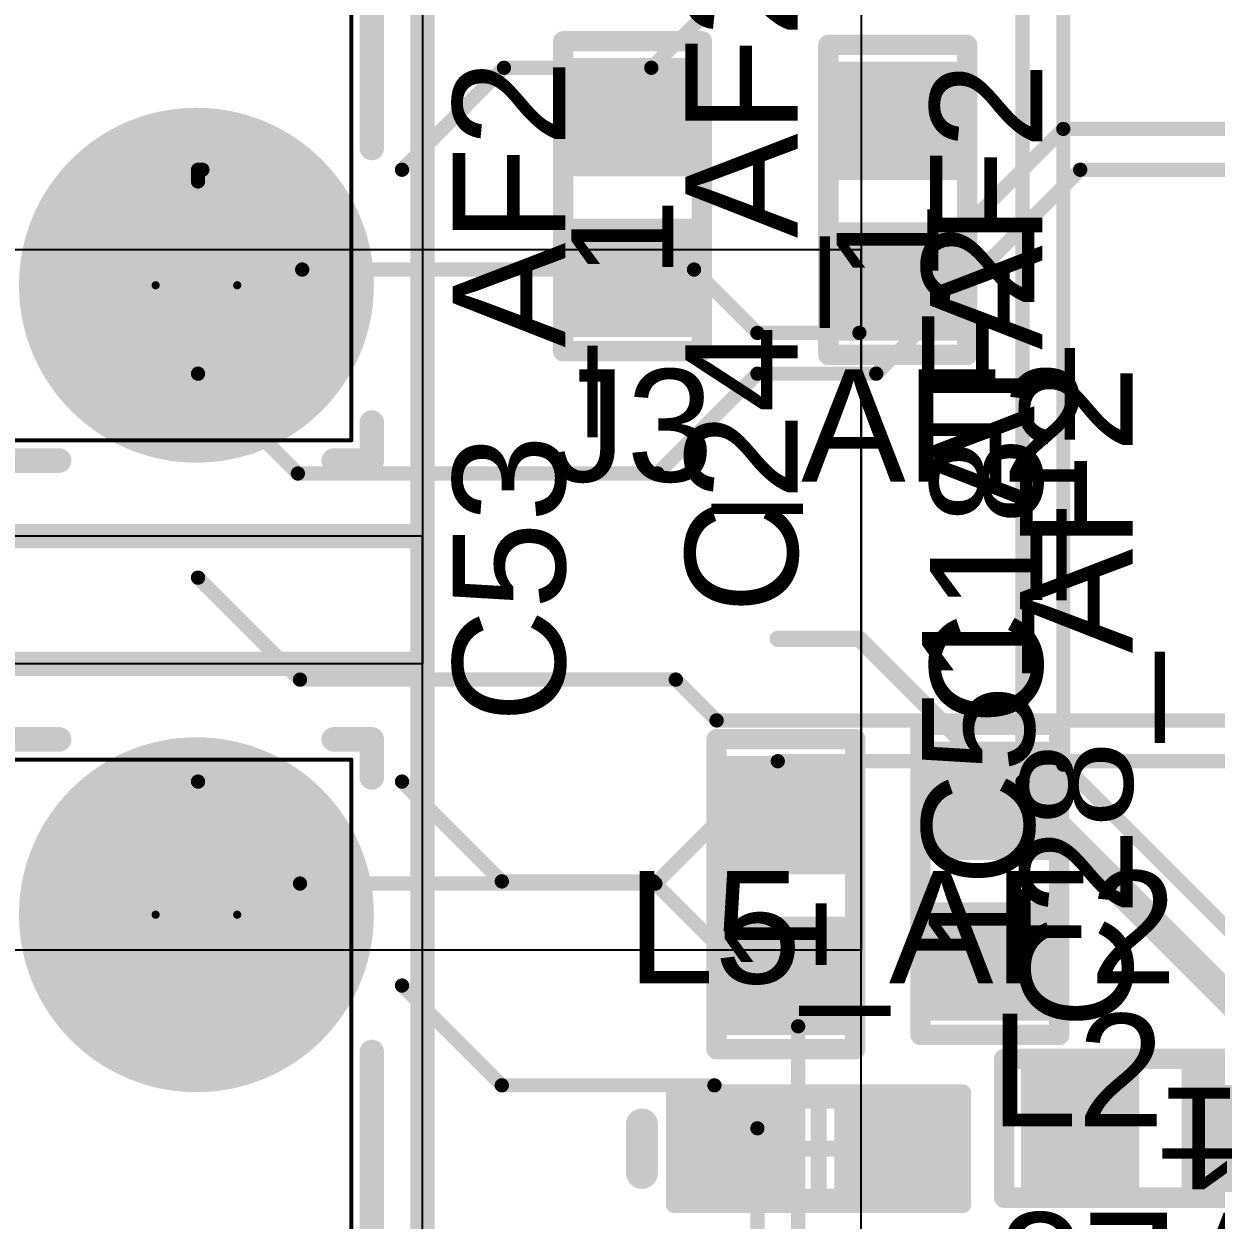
# Model space of a CAD drawing. Header units: inches. Extents: x -1.3 to 11.9, y -6.8 to 4.2.
# Drawn here: x 0.2152 to 0.5075, y 1.1275 to 1.4207 of the extents above; entities that cross this region are included whole.
import ezdxf

# ---------------------------------------------------------------- set-up
doc = ezdxf.new("R2010")
doc.units = ezdxf.units.IN
doc.header["$MEASUREMENT"] = 0
for name, color, linetype in [('02_GND1', 76, 'Continuous'), ('03_SIG1', 76, 'Continuous'), ('04_GND2', 16, 'Continuous'), ('05_SIG2', 156, 'Continuous'), ('06_GND3', 216, 'Continuous'), ('07_SIG3', 216, 'Continuous'), ('08_GND4', 136, 'Continuous'), ('09_PWR1', 136, 'Continuous'), ('10_PWR2', 136, 'Continuous'), ('11_GND5', 136, 'Continuous'), ('12_SIG4', 7, 'Continuous'), ('13_GND6', 136, 'Continuous'), ('14_SIG5', 136, 'Continuous'), ('15_GND7', 136, 'Continuous'), ('AB', 56, 'Continuous'), ('ASSY_DWG_INFO', 56, 'Continuous'), ('BOTTOM', 5, 'Continuous'), ('Bottom Overlay', 54, 'Continuous'), ('Bottom Solder', 6, 'Continuous'), ('FAB', 56, 'Continuous'), ('FAB_DWG_INFO', 1, 'Continuous'), ('Mechanical 13', 56, 'Continuous'), ('Pad Holes', 156, 'Continuous'), ('POT_INFO', 56, 'Continuous'), ('TOP', 1, 'Continuous'), ('Top Overlay', 2, 'Continuous'), ('Top Paste', 8, 'Continuous'), ('Top Solder', 216, 'Continuous')]:
    doc.layers.add(name, color=color, linetype=linetype)
doc.styles.add('Arial', font='', dxfattribs={"height": 0.2})
doc.styles.get('Arial').set_extended_font_data('Arial')

# ---------------------------------------------------------------- blocks, each defined once
blk = doc.blocks.new('C0402_198')
at = {"layer": 'TOP'}
for points in [[(-0.031, -0.0125), (-0.031, 0.0125), (-0.006, 0.0125), (-0.006, -0.0125)], [(0.0084, -0.0125), (0.0084, 0.0125), (0.0334, 0.0125), (0.0334, -0.0125)]]:
    blk.add_hatch(color=1, dxfattribs=at).paths.add_polyline_path(points)
at = {"layer": 'Top Paste'}
for points in [[(-0.031, -0.0125), (-0.031, 0.0125), (-0.006, 0.0125), (-0.006, -0.0125)], [(0.0084, -0.0125), (0.0084, 0.0125), (0.0334, 0.0125), (0.0334, -0.0125)]]:
    blk.add_hatch(color=8, dxfattribs=at).paths.add_polyline_path(points)
at = {"layer": 'Top Solder'}
for points in [[(-0.033, -0.0145), (-0.033, 0.0145), (-0.004, 0.0145), (-0.004, -0.0145)], [(0.0064, -0.0145), (0.0064, 0.0145), (0.0354, 0.0145), (0.0354, -0.0145)]]:
    blk.add_hatch(color=216, dxfattribs=at).paths.add_polyline_path(points)
at = {"layer": 'ASSY_DWG_INFO'}
for points in [[(-0.0365, 0.017, 0.005, 0.005, 0), (-0.0365, -0.017, 0.005, 0.005, 0)], [(-0.0365, 0.017, 0.005, 0.005, 0), (0.0395, 0.017, 0.005, 0.005, 0)], [(0.0395, 0.017, 0.005, 0.005, 0), (0.0395, -0.017, 0.005, 0.005, 0)], [(-0.0365, -0.017, 0.005, 0.005, 0), (0.0395, -0.017, 0.005, 0.005, 0)]]:
    blk.add_lwpolyline(points, format="xyseb", dxfattribs=at)
for points in [[(-0.03775, 0.017, 0.0025, 0.0025, 1), (-0.03525, 0.017, 0.0025, 0.0025, 1)], [(-0.03775, 0.017, 0.0025, 0.0025, 1), (-0.03525, 0.017, 0.0025, 0.0025, 1)], [(0.03825, 0.017, 0.0025, 0.0025, 1), (0.04075, 0.017, 0.0025, 0.0025, 1)], [(0.03825, 0.017, 0.0025, 0.0025, 1), (0.04075, 0.017, 0.0025, 0.0025, 1)], [(-0.03775, -0.017, 0.0025, 0.0025, 1), (-0.03525, -0.017, 0.0025, 0.0025, 1)], [(-0.03775, -0.017, 0.0025, 0.0025, 1), (-0.03525, -0.017, 0.0025, 0.0025, 1)], [(0.03825, -0.017, 0.0025, 0.0025, 1), (0.04075, -0.017, 0.0025, 0.0025, 1)], [(0.03825, -0.017, 0.0025, 0.0025, 1), (0.04075, -0.017, 0.0025, 0.0025, 1)]]:
    blk.add_lwpolyline(points, format="xyseb", close=True, dxfattribs=at)
at = {"layer": 'Top Overlay'}
for points in [[(-0.0365, 0.017, 0.005, 0.005, 0), (0.0365, 0.017, 0.005, 0.005, 0)], [(-0.0365, 0.017, 0.005, 0.005, 0), (-0.0365, -0.017, 0.005, 0.005, 0)], [(0.0365, 0.017, 0.005, 0.005, 0), (0.0395, 0.017, 0.005, 0.005, 0)], [(0.0395, 0.017, 0.005, 0.005, 0), (0.0395, -0.017, 0.005, 0.005, 0)], [(-0.0365, -0.017, 0.005, 0.005, 0), (0.0395, -0.017, 0.005, 0.005, 0)]]:
    blk.add_lwpolyline(points, format="xyseb", dxfattribs=at)
for points in [[(-0.03775, 0.017, 0.0025, 0.0025, 1), (-0.03525, 0.017, 0.0025, 0.0025, 1)], [(-0.03775, 0.017, 0.0025, 0.0025, 1), (-0.03525, 0.017, 0.0025, 0.0025, 1)], [(0.03525, 0.017, 0.0025, 0.0025, 1), (0.03775, 0.017, 0.0025, 0.0025, 1)], [(0.03525, 0.017, 0.0025, 0.0025, 1), (0.03775, 0.017, 0.0025, 0.0025, 1)], [(0.03825, 0.017, 0.0025, 0.0025, 1), (0.04075, 0.017, 0.0025, 0.0025, 1)], [(0.03825, 0.017, 0.0025, 0.0025, 1), (0.04075, 0.017, 0.0025, 0.0025, 1)], [(-0.03775, -0.017, 0.0025, 0.0025, 1), (-0.03525, -0.017, 0.0025, 0.0025, 1)], [(-0.03775, -0.017, 0.0025, 0.0025, 1), (-0.03525, -0.017, 0.0025, 0.0025, 1)], [(0.03825, -0.017, 0.0025, 0.0025, 1), (0.04075, -0.017, 0.0025, 0.0025, 1)], [(0.03825, -0.017, 0.0025, 0.0025, 1), (0.04075, -0.017, 0.0025, 0.0025, 1)]]:
    blk.add_lwpolyline(points, format="xyseb", close=True, dxfattribs=at)
at = {"layer": 'FAB', "style": 'Arial'}
blk.add_text('1', height=0.025, dxfattribs=at).set_placement((-0.0185, -0.01))
blk = doc.blocks.new('C0402_202')
at = {"layer": 'TOP'}
for points in [[(-0.031, -0.0125), (-0.031, 0.0125), (-0.006, 0.0125), (-0.006, -0.0125)], [(0.0084, -0.0125), (0.0084, 0.0125), (0.0334, 0.0125), (0.0334, -0.0125)]]:
    blk.add_hatch(color=1, dxfattribs=at).paths.add_polyline_path(points)
at = {"layer": 'Top Paste'}
for points in [[(-0.031, -0.0125), (-0.031, 0.0125), (-0.006, 0.0125), (-0.006, -0.0125)], [(0.0084, -0.0125), (0.0084, 0.0125), (0.0334, 0.0125), (0.0334, -0.0125)]]:
    blk.add_hatch(color=8, dxfattribs=at).paths.add_polyline_path(points)
at = {"layer": 'Top Solder'}
for points in [[(-0.033, -0.0145), (-0.033, 0.0145), (-0.004, 0.0145), (-0.004, -0.0145)], [(0.0064, -0.0145), (0.0064, 0.0145), (0.0354, 0.0145), (0.0354, -0.0145)]]:
    blk.add_hatch(color=216, dxfattribs=at).paths.add_polyline_path(points)
at = {"layer": 'ASSY_DWG_INFO'}
for points in [[(-0.0365, 0.017, 0.005, 0.005, 0), (-0.0365, -0.017, 0.005, 0.005, 0)], [(-0.0365, 0.017, 0.005, 0.005, 0), (0.0395, 0.017, 0.005, 0.005, 0)], [(0.0395, 0.017, 0.005, 0.005, 0), (0.0395, -0.017, 0.005, 0.005, 0)], [(-0.0365, -0.017, 0.005, 0.005, 0), (0.0395, -0.017, 0.005, 0.005, 0)]]:
    blk.add_lwpolyline(points, format="xyseb", dxfattribs=at)
for points in [[(-0.03775, 0.017, 0.0025, 0.0025, 1), (-0.03525, 0.017, 0.0025, 0.0025, 1)], [(-0.03775, 0.017, 0.0025, 0.0025, 1), (-0.03525, 0.017, 0.0025, 0.0025, 1)], [(0.03825, 0.017, 0.0025, 0.0025, 1), (0.04075, 0.017, 0.0025, 0.0025, 1)], [(0.03825, 0.017, 0.0025, 0.0025, 1), (0.04075, 0.017, 0.0025, 0.0025, 1)], [(-0.03775, -0.017, 0.0025, 0.0025, 1), (-0.03525, -0.017, 0.0025, 0.0025, 1)], [(-0.03775, -0.017, 0.0025, 0.0025, 1), (-0.03525, -0.017, 0.0025, 0.0025, 1)], [(0.03825, -0.017, 0.0025, 0.0025, 1), (0.04075, -0.017, 0.0025, 0.0025, 1)], [(0.03825, -0.017, 0.0025, 0.0025, 1), (0.04075, -0.017, 0.0025, 0.0025, 1)]]:
    blk.add_lwpolyline(points, format="xyseb", close=True, dxfattribs=at)
at = {"layer": 'Top Overlay'}
for points in [[(-0.0365, 0.017, 0.005, 0.005, 0), (0.0365, 0.017, 0.005, 0.005, 0)], [(-0.0365, 0.017, 0.005, 0.005, 0), (-0.0365, -0.017, 0.005, 0.005, 0)], [(0.0365, 0.017, 0.005, 0.005, 0), (0.0395, 0.017, 0.005, 0.005, 0)], [(0.0395, 0.017, 0.005, 0.005, 0), (0.0395, -0.017, 0.005, 0.005, 0)], [(-0.0365, -0.017, 0.005, 0.005, 0), (0.0395, -0.017, 0.005, 0.005, 0)]]:
    blk.add_lwpolyline(points, format="xyseb", dxfattribs=at)
for points in [[(-0.03775, 0.017, 0.0025, 0.0025, 1), (-0.03525, 0.017, 0.0025, 0.0025, 1)], [(-0.03775, 0.017, 0.0025, 0.0025, 1), (-0.03525, 0.017, 0.0025, 0.0025, 1)], [(0.03525, 0.017, 0.0025, 0.0025, 1), (0.03775, 0.017, 0.0025, 0.0025, 1)], [(0.03525, 0.017, 0.0025, 0.0025, 1), (0.03775, 0.017, 0.0025, 0.0025, 1)], [(0.03825, 0.017, 0.0025, 0.0025, 1), (0.04075, 0.017, 0.0025, 0.0025, 1)], [(0.03825, 0.017, 0.0025, 0.0025, 1), (0.04075, 0.017, 0.0025, 0.0025, 1)], [(-0.03775, -0.017, 0.0025, 0.0025, 1), (-0.03525, -0.017, 0.0025, 0.0025, 1)], [(-0.03775, -0.017, 0.0025, 0.0025, 1), (-0.03525, -0.017, 0.0025, 0.0025, 1)], [(0.03825, -0.017, 0.0025, 0.0025, 1), (0.04075, -0.017, 0.0025, 0.0025, 1)], [(0.03825, -0.017, 0.0025, 0.0025, 1), (0.04075, -0.017, 0.0025, 0.0025, 1)]]:
    blk.add_lwpolyline(points, format="xyseb", close=True, dxfattribs=at)
at = {"layer": 'FAB', "style": 'Arial'}
blk.add_text('1', height=0.025, dxfattribs=at).set_placement((-0.0185, -0.01))
blk = doc.blocks.new('C0402_248')
at = {"layer": 'TOP'}
for points in [[(-0.031, -0.0125), (-0.031, 0.0125), (-0.006, 0.0125), (-0.006, -0.0125)], [(0.0084, -0.0125), (0.0084, 0.0125), (0.0334, 0.0125), (0.0334, -0.0125)]]:
    blk.add_hatch(color=1, dxfattribs=at).paths.add_polyline_path(points)
at = {"layer": 'Top Paste'}
for points in [[(-0.031, -0.0125), (-0.031, 0.0125), (-0.006, 0.0125), (-0.006, -0.0125)], [(0.0084, -0.0125), (0.0084, 0.0125), (0.0334, 0.0125), (0.0334, -0.0125)]]:
    blk.add_hatch(color=8, dxfattribs=at).paths.add_polyline_path(points)
at = {"layer": 'Top Solder'}
for points in [[(-0.033, -0.0145), (-0.033, 0.0145), (-0.004, 0.0145), (-0.004, -0.0145)], [(0.0064, -0.0145), (0.0064, 0.0145), (0.0354, 0.0145), (0.0354, -0.0145)]]:
    blk.add_hatch(color=216, dxfattribs=at).paths.add_polyline_path(points)
at = {"layer": 'ASSY_DWG_INFO'}
for points in [[(-0.0365, 0.017, 0.005, 0.005, 0), (-0.0365, -0.017, 0.005, 0.005, 0)], [(0.0395, 0.017, 0.005, 0.005, 0), (-0.0365, 0.017, 0.005, 0.005, 0)], [(0.0395, 0.017, 0.005, 0.005, 0), (0.0395, -0.017, 0.005, 0.005, 0)], [(0.0395, -0.017, 0.005, 0.005, 0), (-0.0365, -0.017, 0.005, 0.005, 0)]]:
    blk.add_lwpolyline(points, format="xyseb", dxfattribs=at)
for points in [[(-0.03775, 0.017, 0.0025, 0.0025, 1), (-0.03525, 0.017, 0.0025, 0.0025, 1)], [(-0.03775, 0.017, 0.0025, 0.0025, 1), (-0.03525, 0.017, 0.0025, 0.0025, 1)], [(0.03825, 0.017, 0.0025, 0.0025, 1), (0.04075, 0.017, 0.0025, 0.0025, 1)], [(0.03825, 0.017, 0.0025, 0.0025, 1), (0.04075, 0.017, 0.0025, 0.0025, 1)], [(-0.03775, -0.017, 0.0025, 0.0025, 1), (-0.03525, -0.017, 0.0025, 0.0025, 1)], [(-0.03775, -0.017, 0.0025, 0.0025, 1), (-0.03525, -0.017, 0.0025, 0.0025, 1)], [(0.03825, -0.017, 0.0025, 0.0025, 1), (0.04075, -0.017, 0.0025, 0.0025, 1)], [(0.03825, -0.017, 0.0025, 0.0025, 1), (0.04075, -0.017, 0.0025, 0.0025, 1)]]:
    blk.add_lwpolyline(points, format="xyseb", close=True, dxfattribs=at)
at = {"layer": 'Top Overlay'}
for points in [[(0.0365, 0.017, 0.005, 0.005, 0), (-0.0365, 0.017, 0.005, 0.005, 0)], [(-0.0365, 0.017, 0.005, 0.005, 0), (-0.0365, -0.017, 0.005, 0.005, 0)], [(0.0395, 0.017, 0.005, 0.005, 0), (0.0365, 0.017, 0.005, 0.005, 0)], [(0.0395, 0.017, 0.005, 0.005, 0), (0.0395, -0.017, 0.005, 0.005, 0)], [(0.0395, -0.017, 0.005, 0.005, 0), (-0.0365, -0.017, 0.005, 0.005, 0)]]:
    blk.add_lwpolyline(points, format="xyseb", dxfattribs=at)
for points in [[(-0.03775, 0.017, 0.0025, 0.0025, 1), (-0.03525, 0.017, 0.0025, 0.0025, 1)], [(-0.03775, 0.017, 0.0025, 0.0025, 1), (-0.03525, 0.017, 0.0025, 0.0025, 1)], [(0.03525, 0.017, 0.0025, 0.0025, 1), (0.03775, 0.017, 0.0025, 0.0025, 1)], [(0.03525, 0.017, 0.0025, 0.0025, 1), (0.03775, 0.017, 0.0025, 0.0025, 1)], [(0.03825, 0.017, 0.0025, 0.0025, 1), (0.04075, 0.017, 0.0025, 0.0025, 1)], [(0.03825, 0.017, 0.0025, 0.0025, 1), (0.04075, 0.017, 0.0025, 0.0025, 1)], [(-0.03775, -0.017, 0.0025, 0.0025, 1), (-0.03525, -0.017, 0.0025, 0.0025, 1)], [(-0.03775, -0.017, 0.0025, 0.0025, 1), (-0.03525, -0.017, 0.0025, 0.0025, 1)], [(0.03825, -0.017, 0.0025, 0.0025, 1), (0.04075, -0.017, 0.0025, 0.0025, 1)], [(0.03825, -0.017, 0.0025, 0.0025, 1), (0.04075, -0.017, 0.0025, 0.0025, 1)]]:
    blk.add_lwpolyline(points, format="xyseb", close=True, dxfattribs=at)
at = {"layer": 'FAB', "style": 'Arial'}
blk.add_text('1', height=0.025, dxfattribs=at).set_placement((-0.0185, -0.01))
blk = doc.blocks.new('C0402_256')
at = {"layer": 'TOP'}
for points in [[(-0.031, -0.0125), (-0.031, 0.0125), (-0.006, 0.0125), (-0.006, -0.0125)], [(0.0084, -0.0125), (0.0084, 0.0125), (0.0334, 0.0125), (0.0334, -0.0125)]]:
    blk.add_hatch(color=1, dxfattribs=at).paths.add_polyline_path(points)
at = {"layer": 'Top Paste'}
for points in [[(-0.031, -0.0125), (-0.031, 0.0125), (-0.006, 0.0125), (-0.006, -0.0125)], [(0.0084, -0.0125), (0.0084, 0.0125), (0.0334, 0.0125), (0.0334, -0.0125)]]:
    blk.add_hatch(color=8, dxfattribs=at).paths.add_polyline_path(points)
at = {"layer": 'Top Solder'}
for points in [[(-0.033, -0.0145), (-0.033, 0.0145), (-0.004, 0.0145), (-0.004, -0.0145)], [(0.0064, -0.0145), (0.0064, 0.0145), (0.0354, 0.0145), (0.0354, -0.0145)]]:
    blk.add_hatch(color=216, dxfattribs=at).paths.add_polyline_path(points)
at = {"layer": 'ASSY_DWG_INFO'}
for points in [[(-0.0365, 0.017, 0.005, 0.005, 0), (-0.0365, -0.017, 0.005, 0.005, 0)], [(-0.0365, 0.017, 0.005, 0.005, 0), (0.0395, 0.017, 0.005, 0.005, 0)], [(0.0395, 0.017, 0.005, 0.005, 0), (0.0395, -0.017, 0.005, 0.005, 0)], [(-0.0365, -0.017, 0.005, 0.005, 0), (0.0395, -0.017, 0.005, 0.005, 0)]]:
    blk.add_lwpolyline(points, format="xyseb", dxfattribs=at)
for points in [[(-0.03775, 0.017, 0.0025, 0.0025, 1), (-0.03525, 0.017, 0.0025, 0.0025, 1)], [(-0.03775, 0.017, 0.0025, 0.0025, 1), (-0.03525, 0.017, 0.0025, 0.0025, 1)], [(0.03825, 0.017, 0.0025, 0.0025, 1), (0.04075, 0.017, 0.0025, 0.0025, 1)], [(0.03825, 0.017, 0.0025, 0.0025, 1), (0.04075, 0.017, 0.0025, 0.0025, 1)], [(-0.03775, -0.017, 0.0025, 0.0025, 1), (-0.03525, -0.017, 0.0025, 0.0025, 1)], [(-0.03775, -0.017, 0.0025, 0.0025, 1), (-0.03525, -0.017, 0.0025, 0.0025, 1)], [(0.03825, -0.017, 0.0025, 0.0025, 1), (0.04075, -0.017, 0.0025, 0.0025, 1)], [(0.03825, -0.017, 0.0025, 0.0025, 1), (0.04075, -0.017, 0.0025, 0.0025, 1)]]:
    blk.add_lwpolyline(points, format="xyseb", close=True, dxfattribs=at)
at = {"layer": 'Top Overlay'}
for points in [[(-0.0365, 0.017, 0.005, 0.005, 0), (0.0365, 0.017, 0.005, 0.005, 0)], [(-0.0365, 0.017, 0.005, 0.005, 0), (-0.0365, -0.017, 0.005, 0.005, 0)], [(0.0365, 0.017, 0.005, 0.005, 0), (0.0395, 0.017, 0.005, 0.005, 0)], [(0.0395, 0.017, 0.005, 0.005, 0), (0.0395, -0.017, 0.005, 0.005, 0)], [(-0.0365, -0.017, 0.005, 0.005, 0), (0.0395, -0.017, 0.005, 0.005, 0)]]:
    blk.add_lwpolyline(points, format="xyseb", dxfattribs=at)
for points in [[(-0.03775, 0.017, 0.0025, 0.0025, 1), (-0.03525, 0.017, 0.0025, 0.0025, 1)], [(-0.03775, 0.017, 0.0025, 0.0025, 1), (-0.03525, 0.017, 0.0025, 0.0025, 1)], [(0.03525, 0.017, 0.0025, 0.0025, 1), (0.03775, 0.017, 0.0025, 0.0025, 1)], [(0.03525, 0.017, 0.0025, 0.0025, 1), (0.03775, 0.017, 0.0025, 0.0025, 1)], [(0.03825, 0.017, 0.0025, 0.0025, 1), (0.04075, 0.017, 0.0025, 0.0025, 1)], [(0.03825, 0.017, 0.0025, 0.0025, 1), (0.04075, 0.017, 0.0025, 0.0025, 1)], [(-0.03775, -0.017, 0.0025, 0.0025, 1), (-0.03525, -0.017, 0.0025, 0.0025, 1)], [(-0.03775, -0.017, 0.0025, 0.0025, 1), (-0.03525, -0.017, 0.0025, 0.0025, 1)], [(0.03825, -0.017, 0.0025, 0.0025, 1), (0.04075, -0.017, 0.0025, 0.0025, 1)], [(0.03825, -0.017, 0.0025, 0.0025, 1), (0.04075, -0.017, 0.0025, 0.0025, 1)]]:
    blk.add_lwpolyline(points, format="xyseb", close=True, dxfattribs=at)
at = {"layer": 'FAB', "style": 'Arial'}
blk.add_text('1', height=0.025, dxfattribs=at).set_placement((-0.0185, -0.01))
blk = doc.blocks.new('C0402_268')
at = {"layer": 'TOP'}
for points in [[(-0.031, -0.0125), (-0.031, 0.0125), (-0.006, 0.0125), (-0.006, -0.0125)], [(0.0084, -0.0125), (0.0084, 0.0125), (0.0334, 0.0125), (0.0334, -0.0125)]]:
    blk.add_hatch(color=1, dxfattribs=at).paths.add_polyline_path(points)
at = {"layer": 'Top Paste'}
for points in [[(-0.031, -0.0125), (-0.031, 0.0125), (-0.006, 0.0125), (-0.006, -0.0125)], [(0.0084, -0.0125), (0.0084, 0.0125), (0.0334, 0.0125), (0.0334, -0.0125)]]:
    blk.add_hatch(color=8, dxfattribs=at).paths.add_polyline_path(points)
at = {"layer": 'Top Solder'}
for points in [[(-0.033, -0.0145), (-0.033, 0.0145), (-0.004, 0.0145), (-0.004, -0.0145)], [(0.0064, -0.0145), (0.0064, 0.0145), (0.0354, 0.0145), (0.0354, -0.0145)]]:
    blk.add_hatch(color=216, dxfattribs=at).paths.add_polyline_path(points)
at = {"layer": 'ASSY_DWG_INFO'}
for points in [[(-0.0365, 0.017, 0.005, 0.005, 0), (-0.0365, -0.017, 0.005, 0.005, 0)], [(-0.0365, 0.017, 0.005, 0.005, 0), (0.0395, 0.017, 0.005, 0.005, 0)], [(0.0395, 0.017, 0.005, 0.005, 0), (0.0395, -0.017, 0.005, 0.005, 0)], [(-0.0365, -0.017, 0.005, 0.005, 0), (0.0395, -0.017, 0.005, 0.005, 0)]]:
    blk.add_lwpolyline(points, format="xyseb", dxfattribs=at)
for points in [[(-0.03775, 0.017, 0.0025, 0.0025, 1), (-0.03525, 0.017, 0.0025, 0.0025, 1)], [(-0.03775, 0.017, 0.0025, 0.0025, 1), (-0.03525, 0.017, 0.0025, 0.0025, 1)], [(0.03825, 0.017, 0.0025, 0.0025, 1), (0.04075, 0.017, 0.0025, 0.0025, 1)], [(0.03825, 0.017, 0.0025, 0.0025, 1), (0.04075, 0.017, 0.0025, 0.0025, 1)], [(-0.03775, -0.017, 0.0025, 0.0025, 1), (-0.03525, -0.017, 0.0025, 0.0025, 1)], [(-0.03775, -0.017, 0.0025, 0.0025, 1), (-0.03525, -0.017, 0.0025, 0.0025, 1)], [(0.03825, -0.017, 0.0025, 0.0025, 1), (0.04075, -0.017, 0.0025, 0.0025, 1)], [(0.03825, -0.017, 0.0025, 0.0025, 1), (0.04075, -0.017, 0.0025, 0.0025, 1)]]:
    blk.add_lwpolyline(points, format="xyseb", close=True, dxfattribs=at)
at = {"layer": 'Top Overlay'}
for points in [[(-0.0365, 0.017, 0.005, 0.005, 0), (0.0365, 0.017, 0.005, 0.005, 0)], [(-0.0365, 0.017, 0.005, 0.005, 0), (-0.0365, -0.017, 0.005, 0.005, 0)], [(0.0365, 0.017, 0.005, 0.005, 0), (0.0395, 0.017, 0.005, 0.005, 0)], [(0.0395, 0.017, 0.005, 0.005, 0), (0.0395, -0.017, 0.005, 0.005, 0)], [(-0.0365, -0.017, 0.005, 0.005, 0), (0.0395, -0.017, 0.005, 0.005, 0)]]:
    blk.add_lwpolyline(points, format="xyseb", dxfattribs=at)
for points in [[(-0.03775, 0.017, 0.0025, 0.0025, 1), (-0.03525, 0.017, 0.0025, 0.0025, 1)], [(-0.03775, 0.017, 0.0025, 0.0025, 1), (-0.03525, 0.017, 0.0025, 0.0025, 1)], [(0.03525, 0.017, 0.0025, 0.0025, 1), (0.03775, 0.017, 0.0025, 0.0025, 1)], [(0.03525, 0.017, 0.0025, 0.0025, 1), (0.03775, 0.017, 0.0025, 0.0025, 1)], [(0.03825, 0.017, 0.0025, 0.0025, 1), (0.04075, 0.017, 0.0025, 0.0025, 1)], [(0.03825, 0.017, 0.0025, 0.0025, 1), (0.04075, 0.017, 0.0025, 0.0025, 1)], [(-0.03775, -0.017, 0.0025, 0.0025, 1), (-0.03525, -0.017, 0.0025, 0.0025, 1)], [(-0.03775, -0.017, 0.0025, 0.0025, 1), (-0.03525, -0.017, 0.0025, 0.0025, 1)], [(0.03825, -0.017, 0.0025, 0.0025, 1), (0.04075, -0.017, 0.0025, 0.0025, 1)], [(0.03825, -0.017, 0.0025, 0.0025, 1), (0.04075, -0.017, 0.0025, 0.0025, 1)]]:
    blk.add_lwpolyline(points, format="xyseb", close=True, dxfattribs=at)
at = {"layer": 'FAB', "style": 'Arial'}
blk.add_text('1', height=0.025, dxfattribs=at).set_placement((-0.0185, -0.01))
blk = doc.blocks.new('CONN_SMA_J_P_H_RA_TH1_SAI_329')
at = {"layer": '02_GND1'}
h = blk.add_hatch(color=76, dxfattribs=at)
edge = h.paths.add_edge_path()
edge.add_arc((-0.1, -0.1), 0.0435, 0, 360)
at = {"layer": '03_SIG1'}
h = blk.add_hatch(color=76, dxfattribs=at)
edge = h.paths.add_edge_path()
edge.add_arc((-0.1, -0.1), 0.0415, 0, 360)
at = {"layer": '04_GND2'}
h = blk.add_hatch(color=16, dxfattribs=at)
edge = h.paths.add_edge_path()
edge.add_arc((-0.1, -0.1), 0.0435, 0, 360)
at = {"layer": '05_SIG2'}
h = blk.add_hatch(color=156, dxfattribs=at)
edge = h.paths.add_edge_path()
edge.add_arc((-0.1, -0.1), 0.0415, 0, 360)
at = {"layer": '06_GND3'}
h = blk.add_hatch(color=216, dxfattribs=at)
edge = h.paths.add_edge_path()
edge.add_arc((-0.1, -0.1), 0.0435, 0, 360)
at = {"layer": '07_SIG3'}
h = blk.add_hatch(color=216, dxfattribs=at)
edge = h.paths.add_edge_path()
edge.add_arc((-0.1, -0.1), 0.0415, 0, 360)
at = {"layer": '08_GND4'}
h = blk.add_hatch(color=136, dxfattribs=at)
edge = h.paths.add_edge_path()
edge.add_arc((-0.1, -0.1), 0.0435, 0, 360)
at = {"layer": '09_PWR1'}
h = blk.add_hatch(color=136, dxfattribs=at)
edge = h.paths.add_edge_path()
edge.add_arc((-0.1, -0.1), 0.0435, 0, 360)
at = {"layer": '10_PWR2'}
h = blk.add_hatch(color=136, dxfattribs=at)
edge = h.paths.add_edge_path()
edge.add_arc((-0.1, -0.1), 0.0435, 0, 360)
at = {"layer": '11_GND5'}
h = blk.add_hatch(color=136, dxfattribs=at)
edge = h.paths.add_edge_path()
edge.add_arc((-0.1, -0.1), 0.0435, 0, 360)
at = {"layer": '12_SIG4'}
h = blk.add_hatch(color=7, dxfattribs=at)
edge = h.paths.add_edge_path()
edge.add_arc((-0.1, -0.1), 0.0415, 0, 360)
at = {"layer": '13_GND6'}
h = blk.add_hatch(color=136, dxfattribs=at)
edge = h.paths.add_edge_path()
edge.add_arc((-0.1, -0.1), 0.0435, 0, 360)
at = {"layer": '14_SIG5'}
h = blk.add_hatch(color=136, dxfattribs=at)
edge = h.paths.add_edge_path()
edge.add_arc((-0.1, -0.1), 0.0415, 0, 360)
at = {"layer": '15_GND7'}
h = blk.add_hatch(color=136, dxfattribs=at)
edge = h.paths.add_edge_path()
edge.add_arc((-0.1, -0.1), 0.0435, 0, 360)
at = {"layer": 'BOTTOM'}
h = blk.add_hatch(color=5, dxfattribs=at)
edge = h.paths.add_edge_path()
edge.add_arc((-0.1, -0.1), 0.0415, 0, 360)
at = {"layer": 'Bottom Solder'}
h = blk.add_hatch(color=6, dxfattribs=at)
edge = h.paths.add_edge_path()
edge.add_arc((-0.1, -0.1), 0.0415, 0, 360)
at = {"layer": 'Pad Holes'}
h = blk.add_hatch(color=7, dxfattribs=at)
edge = h.paths.add_edge_path()
edge.add_arc((-0.1, -0.1), 0.0315, 0, 360)
at = {"layer": 'TOP'}
h = blk.add_hatch(color=1, dxfattribs=at)
edge = h.paths.add_edge_path()
edge.add_arc((-0.1, -0.1), 0.0415, 0, 360)
at = {"layer": 'Top Solder'}
h = blk.add_hatch(color=216, dxfattribs=at)
edge = h.paths.add_edge_path()
edge.add_arc((-0.1, -0.1), 0.0415, 0, 360)
at = {"layer": 'AB'}
for p, q in [((-0.263, -0.263), (-0.263, 0.586)), ((0.263, -0.263), (-0.263, -0.263))]:
    blk.add_line(p, q, dxfattribs=at)
at = {"layer": 'Mechanical 13'}
for points in [[(-0.138, 0.138, 0.001, 0.001, 0), (-0.138, -0.138, 0.001, 0.001, 0)], [(-0.138, -0.138, 0.001, 0.001, 0), (0.138, -0.138, 0.001, 0.001, 0)]]:
    blk.add_lwpolyline(points, format="xyseb", dxfattribs=at)
blk.add_lwpolyline([(-0.13825, -0.138, 0.0005, 0.0005, 1), (-0.13775, -0.138, 0.0005, 0.0005, 1)], format="xyseb", close=True, dxfattribs=at)
blk.add_lwpolyline([(-0.13825, -0.138, 0.0005, 0.0005, 1), (-0.13775, -0.138, 0.0005, 0.0005, 1)], format="xyseb", close=True, dxfattribs=at)
at = {"layer": 'POT_INFO'}
for p, q in [((-0.1928, -0.15542), (-0.1928, 0.47842)), ((0.1928, -0.15542), (-0.1928, -0.15542))]:
    blk.add_line(p, q, dxfattribs=at)
for points in [[(-0.1928, 0.47842, 0.006, 0.006, 0), (-0.1928, -0.15542, 0.006, 0.006, 0)], [(-0.1928, -0.15542, 0.006, 0.006, 0), (0.1928, -0.15542, 0.006, 0.006, 0)]]:
    blk.add_lwpolyline(points, format="xyseb", dxfattribs=at)
blk.add_lwpolyline([(-0.1943, -0.15542, 0.003, 0.003, 1), (-0.1913, -0.15542, 0.003, 0.003, 1)], format="xyseb", close=True, dxfattribs=at)
blk.add_lwpolyline([(-0.1943, -0.15542, 0.003, 0.003, 1), (-0.1913, -0.15542, 0.003, 0.003, 1)], format="xyseb", close=True, dxfattribs=at)
at = {"layer": 'Top Overlay'}
for points in [[(-0.143, 0.06635, 0.006, 0.006, 0), (-0.143, -0.06635, 0.006, 0.006, 0)], [(-0.143, -0.13365, 0.006, 0.006, 0), (-0.143, -0.143, 0.006, 0.006, 0)], [(-0.143, -0.143, 0.006, 0.006, 0), (-0.13365, -0.143, 0.006, 0.006, 0)], [(-0.06635, -0.143, 0.006, 0.006, 0), (0.06635, -0.143, 0.006, 0.006, 0)]]:
    blk.add_lwpolyline(points, format="xyseb", dxfattribs=at)
for points in [[(-0.1445, -0.06635, 0.003, 0.003, 1), (-0.1415, -0.06635, 0.003, 0.003, 1)], [(-0.1445, -0.13365, 0.003, 0.003, 1), (-0.1415, -0.13365, 0.003, 0.003, 1)], [(-0.1445, -0.143, 0.003, 0.003, 1), (-0.1415, -0.143, 0.003, 0.003, 1)], [(-0.1445, -0.143, 0.003, 0.003, 1), (-0.1415, -0.143, 0.003, 0.003, 1)], [(-0.13515, -0.143, 0.003, 0.003, 1), (-0.13215, -0.143, 0.003, 0.003, 1)], [(-0.06785, -0.143, 0.003, 0.003, 1), (-0.06485, -0.143, 0.003, 0.003, 1)]]:
    blk.add_lwpolyline(points, format="xyseb", close=True, dxfattribs=at)
blk = doc.blocks.new('CONN_SMA_J_P_H_RA_TH1_SAI_B_331')
at = {"layer": '02_GND1'}
h = blk.add_hatch(color=76, dxfattribs=at)
edge = h.paths.add_edge_path()
edge.add_arc((-0.1, 0.1), 0.0435, 0, 360)
at = {"layer": '03_SIG1'}
h = blk.add_hatch(color=76, dxfattribs=at)
edge = h.paths.add_edge_path()
edge.add_arc((-0.1, 0.1), 0.0415, 0, 360)
at = {"layer": '04_GND2'}
h = blk.add_hatch(color=16, dxfattribs=at)
edge = h.paths.add_edge_path()
edge.add_arc((-0.1, 0.1), 0.0435, 0, 360)
at = {"layer": '05_SIG2'}
h = blk.add_hatch(color=156, dxfattribs=at)
edge = h.paths.add_edge_path()
edge.add_arc((-0.1, 0.1), 0.0415, 0, 360)
at = {"layer": '06_GND3'}
h = blk.add_hatch(color=216, dxfattribs=at)
edge = h.paths.add_edge_path()
edge.add_arc((-0.1, 0.1), 0.0435, 0, 360)
at = {"layer": '07_SIG3'}
h = blk.add_hatch(color=216, dxfattribs=at)
edge = h.paths.add_edge_path()
edge.add_arc((-0.1, 0.1), 0.0415, 0, 360)
at = {"layer": '08_GND4'}
h = blk.add_hatch(color=136, dxfattribs=at)
edge = h.paths.add_edge_path()
edge.add_arc((-0.1, 0.1), 0.0435, 0, 360)
at = {"layer": '09_PWR1'}
h = blk.add_hatch(color=136, dxfattribs=at)
edge = h.paths.add_edge_path()
edge.add_arc((-0.1, 0.1), 0.0435, 0, 360)
at = {"layer": '10_PWR2'}
h = blk.add_hatch(color=136, dxfattribs=at)
edge = h.paths.add_edge_path()
edge.add_arc((-0.1, 0.1), 0.0435, 0, 360)
at = {"layer": '11_GND5'}
h = blk.add_hatch(color=136, dxfattribs=at)
edge = h.paths.add_edge_path()
edge.add_arc((-0.1, 0.1), 0.0435, 0, 360)
at = {"layer": '12_SIG4'}
h = blk.add_hatch(color=7, dxfattribs=at)
edge = h.paths.add_edge_path()
edge.add_arc((-0.1, 0.1), 0.0415, 0, 360)
at = {"layer": '13_GND6'}
h = blk.add_hatch(color=136, dxfattribs=at)
edge = h.paths.add_edge_path()
edge.add_arc((-0.1, 0.1), 0.0435, 0, 360)
at = {"layer": '14_SIG5'}
h = blk.add_hatch(color=136, dxfattribs=at)
edge = h.paths.add_edge_path()
edge.add_arc((-0.1, 0.1), 0.0415, 0, 360)
at = {"layer": '15_GND7'}
h = blk.add_hatch(color=136, dxfattribs=at)
edge = h.paths.add_edge_path()
edge.add_arc((-0.1, 0.1), 0.0435, 0, 360)
at = {"layer": 'BOTTOM'}
h = blk.add_hatch(color=5, dxfattribs=at)
edge = h.paths.add_edge_path()
edge.add_arc((-0.1, 0.1), 0.0415, 0, 360)
at = {"layer": 'Bottom Solder'}
h = blk.add_hatch(color=6, dxfattribs=at)
edge = h.paths.add_edge_path()
edge.add_arc((-0.1, 0.1), 0.0415, 0, 360)
at = {"layer": 'Pad Holes'}
h = blk.add_hatch(color=7, dxfattribs=at)
edge = h.paths.add_edge_path()
edge.add_arc((-0.1, 0.1), 0.0315, 0, 360)
at = {"layer": 'TOP'}
h = blk.add_hatch(color=1, dxfattribs=at)
edge = h.paths.add_edge_path()
edge.add_arc((-0.1, 0.1), 0.0415, 0, 360)
at = {"layer": 'Top Solder'}
h = blk.add_hatch(color=216, dxfattribs=at)
edge = h.paths.add_edge_path()
edge.add_arc((-0.1, 0.1), 0.0415, 0, 360)
at = {"layer": 'AB'}
for p, q in [((-0.263, 0.263), (-0.263, -0.586)), ((0.263, 0.263), (-0.263, 0.263))]:
    blk.add_line(p, q, dxfattribs=at)
at = {"layer": 'Bottom Overlay'}
for points in [[(-0.143, 0.13365, 0.006, 0.006, 0), (-0.143, 0.143, 0.006, 0.006, 0)], [(-0.13365, 0.143, 0.006, 0.006, 0), (-0.143, 0.143, 0.006, 0.006, 0)], [(0.06635, 0.143, 0.006, 0.006, 0), (-0.06635, 0.143, 0.006, 0.006, 0)], [(-0.143, -0.06635, 0.006, 0.006, 0), (-0.143, 0.06635, 0.006, 0.006, 0)]]:
    blk.add_lwpolyline(points, format="xyseb", dxfattribs=at)
for points in [[(-0.1445, 0.143, 0.003, 0.003, 1), (-0.1415, 0.143, 0.003, 0.003, 1)], [(-0.1445, 0.143, 0.003, 0.003, 1), (-0.1415, 0.143, 0.003, 0.003, 1)], [(-0.13515, 0.143, 0.003, 0.003, 1), (-0.13215, 0.143, 0.003, 0.003, 1)], [(-0.06785, 0.143, 0.003, 0.003, 1), (-0.06485, 0.143, 0.003, 0.003, 1)], [(-0.1445, 0.13365, 0.003, 0.003, 1), (-0.1415, 0.13365, 0.003, 0.003, 1)], [(-0.1445, 0.06635, 0.003, 0.003, 1), (-0.1415, 0.06635, 0.003, 0.003, 1)]]:
    blk.add_lwpolyline(points, format="xyseb", close=True, dxfattribs=at)
at = {"layer": 'Mechanical 13'}
for points in [[(-0.138, -0.138, 0.001, 0.001, 0), (-0.138, 0.138, 0.001, 0.001, 0)], [(0.138, 0.138, 0.001, 0.001, 0), (-0.138, 0.138, 0.001, 0.001, 0)]]:
    blk.add_lwpolyline(points, format="xyseb", dxfattribs=at)
blk.add_lwpolyline([(-0.13825, 0.138, 0.0005, 0.0005, 1), (-0.13775, 0.138, 0.0005, 0.0005, 1)], format="xyseb", close=True, dxfattribs=at)
blk.add_lwpolyline([(-0.13825, 0.138, 0.0005, 0.0005, 1), (-0.13775, 0.138, 0.0005, 0.0005, 1)], format="xyseb", close=True, dxfattribs=at)
at = {"layer": 'POT_INFO'}
for p, q in [((0.1928, 0.15542), (-0.1928, 0.15542)), ((-0.1928, 0.15542), (-0.1928, -0.47842))]:
    blk.add_line(p, q, dxfattribs=at)
for points in [[(0.1928, 0.15542, 0.006, 0.006, 0), (-0.1928, 0.15542, 0.006, 0.006, 0)], [(-0.1928, -0.47842, 0.006, 0.006, 0), (-0.1928, 0.15542, 0.006, 0.006, 0)]]:
    blk.add_lwpolyline(points, format="xyseb", dxfattribs=at)
blk.add_lwpolyline([(-0.1943, 0.15542, 0.003, 0.003, 1), (-0.1913, 0.15542, 0.003, 0.003, 1)], format="xyseb", close=True, dxfattribs=at)
blk.add_lwpolyline([(-0.1943, 0.15542, 0.003, 0.003, 1), (-0.1913, 0.15542, 0.003, 0.003, 1)], format="xyseb", close=True, dxfattribs=at)
blk = doc.blocks.new('0402_A_376')
at = {"layer": 'TOP'}
for points in [[(-0.0315, -0.00984), (-0.0315, 0.00984), (-0.00787, 0.00984), (-0.00787, -0.00984)], [(0.00787, -0.00984), (0.00787, 0.00984), (0.0315, 0.00984), (0.0315, -0.00984)]]:
    blk.add_hatch(color=1, dxfattribs=at).paths.add_polyline_path(points)
at = {"layer": 'Top Paste'}
for points in [[(-0.0315, -0.00984), (-0.0315, 0.00984), (-0.00787, 0.00984), (-0.00787, -0.00984)], [(0.00787, -0.00984), (0.00787, 0.00984), (0.0315, 0.00984), (0.0315, -0.00984)]]:
    blk.add_hatch(color=8, dxfattribs=at).paths.add_polyline_path(points)
at = {"layer": 'Top Solder'}
for points in [[(-0.0355, -0.01384), (-0.0355, 0.01384), (-0.00387, 0.01384), (-0.00387, -0.01384)], [(0.00387, -0.01384), (0.00387, 0.01384), (0.0355, 0.01384), (0.0355, -0.01384)]]:
    blk.add_hatch(color=216, dxfattribs=at).paths.add_polyline_path(points)
at = {"layer": 'Mechanical 13'}
for points in [[(-0.02165, 0.01181, 0.00394, 0.00394, 0), (0.02165, 0.01181, 0.00394, 0.00394, 0)], [(-0.02165, -0.01181, 0.00394, 0.00394, 0), (-0.02165, 0.01181, 0.00394, 0.00394, 0)], [(0.02165, -0.01181, 0.00394, 0.00394, 0), (0.02165, 0.01181, 0.00394, 0.00394, 0)], [(-0.02165, -0.01181, 0.00394, 0.00394, 0), (0.02165, -0.01181, 0.00394, 0.00394, 0)]]:
    blk.add_lwpolyline(points, format="xyseb", dxfattribs=at)
for points in [[(-0.02264, 0.01181, 0.00197, 0.00197, 1), (-0.02067, 0.01181, 0.00197, 0.00197, 1)], [(-0.02264, 0.01181, 0.00197, 0.00197, 1), (-0.02067, 0.01181, 0.00197, 0.00197, 1)], [(0.02067, 0.01181, 0.00197, 0.00197, 1), (0.02264, 0.01181, 0.00197, 0.00197, 1)], [(0.02067, 0.01181, 0.00197, 0.00197, 1), (0.02264, 0.01181, 0.00197, 0.00197, 1)], [(-0.02264, -0.01181, 0.00197, 0.00197, 1), (-0.02067, -0.01181, 0.00197, 0.00197, 1)], [(-0.02264, -0.01181, 0.00197, 0.00197, 1), (-0.02067, -0.01181, 0.00197, 0.00197, 1)], [(0.02067, -0.01181, 0.00197, 0.00197, 1), (0.02264, -0.01181, 0.00197, 0.00197, 1)], [(0.02067, -0.01181, 0.00197, 0.00197, 1), (0.02264, -0.01181, 0.00197, 0.00197, 1)]]:
    blk.add_lwpolyline(points, format="xyseb", close=True, dxfattribs=at)
at = {"layer": 'POT_INFO'}
for points in [[(-0.03543, 0.01378, 0.00394, 0.00394, 0), (0.03543, 0.01378, 0.00394, 0.00394, 0)], [(-0.03543, -0.01378, 0.00394, 0.00394, 0), (-0.03543, 0.01378, 0.00394, 0.00394, 0)], [(0.03543, -0.01378, 0.00394, 0.00394, 0), (0.03543, 0.01378, 0.00394, 0.00394, 0)], [(0, -0.01181, 0.00394, 0.00394, 0), (0, 0.01181, 0.00394, 0.00394, 0)], [(-0.01181, 0, 0.00394, 0.00394, 0), (0.01181, 0, 0.00394, 0.00394, 0)], [(-0.03543, -0.01378, 0.00394, 0.00394, 0), (0.03543, -0.01378, 0.00394, 0.00394, 0)]]:
    blk.add_lwpolyline(points, format="xyseb", dxfattribs=at)
for points in [[(-0.03642, 0.01378, 0.00197, 0.00197, 1), (-0.03445, 0.01378, 0.00197, 0.00197, 1)], [(-0.03642, 0.01378, 0.00197, 0.00197, 1), (-0.03445, 0.01378, 0.00197, 0.00197, 1)], [(0.03445, 0.01378, 0.00197, 0.00197, 1), (0.03642, 0.01378, 0.00197, 0.00197, 1)], [(0.03445, 0.01378, 0.00197, 0.00197, 1), (0.03642, 0.01378, 0.00197, 0.00197, 1)], [(-0.00098, 0.01181, 0.00197, 0.00197, 1), (0.00098, 0.01181, 0.00197, 0.00197, 1)], [(-0.0128, 0, 0.00197, 0.00197, 1), (-0.01083, 0, 0.00197, 0.00197, 1)], [(0.01083, 0, 0.00197, 0.00197, 1), (0.0128, 0, 0.00197, 0.00197, 1)], [(-0.00098, -0.01181, 0.00197, 0.00197, 1), (0.00098, -0.01181, 0.00197, 0.00197, 1)], [(-0.03642, -0.01378, 0.00197, 0.00197, 1), (-0.03445, -0.01378, 0.00197, 0.00197, 1)], [(-0.03642, -0.01378, 0.00197, 0.00197, 1), (-0.03445, -0.01378, 0.00197, 0.00197, 1)], [(0.03445, -0.01378, 0.00197, 0.00197, 1), (0.03642, -0.01378, 0.00197, 0.00197, 1)], [(0.03445, -0.01378, 0.00197, 0.00197, 1), (0.03642, -0.01378, 0.00197, 0.00197, 1)]]:
    blk.add_lwpolyline(points, format="xyseb", close=True, dxfattribs=at)
at = {"layer": 'Top Overlay'}
blk.add_lwpolyline([(-0.04331, -0.00591, 0.00787, 0.00787, 0), (-0.04331, 0.00591, 0.00787, 0.00787, 0)], format="xyseb", dxfattribs=at)
for points in [[(-0.04528, 0.00591, 0.00394, 0.00394, 1), (-0.04134, 0.00591, 0.00394, 0.00394, 1)], [(-0.04528, -0.00591, 0.00394, 0.00394, 1), (-0.04134, -0.00591, 0.00394, 0.00394, 1)]]:
    blk.add_lwpolyline(points, format="xyseb", close=True, dxfattribs=at)

msp = doc.modelspace()

# ---------------------------------------------------------------- linework, layer by layer
at = {"layer": '07_SIG3'}
for points in [[(0.47, 1.23914, 0.0035, 0.0035, 0), (0.47, 1.49814, 0.0035, 0.0035, 0)], [(0.46, 1.235, 0.0035, 0.0035, 0), (0.46, 1.494, 0.0035, 0.0035, 0)], [(0.47, 1.23914, 0.0035, 0.0035, 0), (0.70414, 1.005, 0.0035, 0.0035, 0)], [(0.30787, 1.235, 0.0035, 0.0035, 0), (0.33234, 1.21053, 0.0035, 0.0035, 0)], [(0.46, 1.235, 0.0035, 0.0035, 0), (0.7, 0.995, 0.0035, 0.0035, 0)], [(0.33234, 1.21053, 0.0035, 0.0035, 0), (0.36947, 1.21053, 0.0035, 0.0035, 0)], [(0.36947, 1.21053, 0.0035, 0.0035, 0), (0.405, 1.175, 0.0035, 0.0035, 0)], [(0.30787, 1.185, 0.0035, 0.0035, 0), (0.33234, 1.16053, 0.0035, 0.0035, 0)], [(0.405, 1.08, 0.0035, 0.0035, 0), (0.405, 1.175, 0.0035, 0.0035, 0)], [(0.33234, 1.16053, 0.0035, 0.0035, 0), (0.38447, 1.16053, 0.0035, 0.0035, 0)], [(0.38447, 1.16053, 0.0035, 0.0035, 0), (0.395, 1.15, 0.0035, 0.0035, 0)], [(0.395, 1.07586, 0.0035, 0.0035, 0), (0.395, 1.15, 0.0035, 0.0035, 0)]]:
    msp.add_lwpolyline(points, format="xyseb", dxfattribs=at)
for points in [[(0.46913, 1.23914, 0.00175, 0.00175, 1), (0.47087, 1.23914, 0.00175, 0.00175, 1)], [(0.46913, 1.23914, 0.00175, 0.00175, 1), (0.47087, 1.23914, 0.00175, 0.00175, 1)], [(0.307, 1.235, 0.00175, 0.00175, 1), (0.30875, 1.235, 0.00175, 0.00175, 1)], [(0.45913, 1.235, 0.00175, 0.00175, 1), (0.46087, 1.235, 0.00175, 0.00175, 1)], [(0.45913, 1.235, 0.00175, 0.00175, 1), (0.46087, 1.235, 0.00175, 0.00175, 1)], [(0.33147, 1.21053, 0.00175, 0.00175, 1), (0.33322, 1.21053, 0.00175, 0.00175, 1)], [(0.33147, 1.21053, 0.00175, 0.00175, 1), (0.33322, 1.21053, 0.00175, 0.00175, 1)], [(0.36859, 1.21053, 0.00175, 0.00175, 1), (0.37034, 1.21053, 0.00175, 0.00175, 1)], [(0.36859, 1.21053, 0.00175, 0.00175, 1), (0.37034, 1.21053, 0.00175, 0.00175, 1)], [(0.307, 1.185, 0.00175, 0.00175, 1), (0.30875, 1.185, 0.00175, 0.00175, 1)], [(0.40413, 1.175, 0.00175, 0.00175, 1), (0.40587, 1.175, 0.00175, 0.00175, 1)], [(0.40413, 1.175, 0.00175, 0.00175, 1), (0.40587, 1.175, 0.00175, 0.00175, 1)], [(0.33147, 1.16053, 0.00175, 0.00175, 1), (0.33322, 1.16053, 0.00175, 0.00175, 1)], [(0.33147, 1.16053, 0.00175, 0.00175, 1), (0.33322, 1.16053, 0.00175, 0.00175, 1)], [(0.38359, 1.16053, 0.00175, 0.00175, 1), (0.38534, 1.16053, 0.00175, 0.00175, 1)], [(0.38359, 1.16053, 0.00175, 0.00175, 1), (0.38534, 1.16053, 0.00175, 0.00175, 1)], [(0.39413, 1.15, 0.00175, 0.00175, 1), (0.39587, 1.15, 0.00175, 0.00175, 1)], [(0.39413, 1.15, 0.00175, 0.00175, 1), (0.39587, 1.15, 0.00175, 0.00175, 1)]]:
    msp.add_lwpolyline(points, format="xyseb", close=True, dxfattribs=at)
at = {"layer": '12_SIG4'}
for points in [[(0.369, 1.41, 0.0035, 0.0035, 0), (0.391, 1.432, 0.0035, 0.0035, 0)], [(0.30787, 1.385, 0.0035, 0.0035, 0), (0.33287, 1.41, 0.0035, 0.0035, 0)], [(0.33287, 1.41, 0.0035, 0.0035, 0), (0.369, 1.41, 0.0035, 0.0035, 0)], [(0.42, 1.345, 0.0035, 0.0035, 0), (0.47, 1.395, 0.0035, 0.0035, 0)], [(0.47, 1.395, 0.0035, 0.0035, 0), (0.83914, 1.395, 0.0035, 0.0035, 0)], [(0.25787, 1.38213, 0.0035, 0.0035, 0), (0.25787, 1.385, 0.0035, 0.0035, 0)], [(0.25787, 1.385, 0.0035, 0.0035, 0), (0.25894, 1.385, 0.0035, 0.0035, 0)], [(0.25894, 1.385, 0.0035, 0.0035, 0), (0.28341, 1.36053, 0.0035, 0.0035, 0)], [(0.42414, 1.335, 0.0035, 0.0035, 0), (0.47414, 1.385, 0.0035, 0.0035, 0)], [(0.47414, 1.385, 0.0035, 0.0035, 0), (0.835, 1.385, 0.0035, 0.0035, 0)], [(0.28341, 1.36053, 0.0035, 0.0035, 0), (0.37947, 1.36053, 0.0035, 0.0035, 0)], [(0.37947, 1.36053, 0.0035, 0.0035, 0), (0.395, 1.345, 0.0035, 0.0035, 0)], [(0.395, 1.345, 0.0035, 0.0035, 0), (0.42, 1.345, 0.0035, 0.0035, 0)], [(0.25787, 1.335, 0.0035, 0.0035, 0), (0.28234, 1.31053, 0.0035, 0.0035, 0)], [(0.37053, 1.31053, 0.0035, 0.0035, 0), (0.395, 1.335, 0.0035, 0.0035, 0)], [(0.395, 1.335, 0.0035, 0.0035, 0), (0.42414, 1.335, 0.0035, 0.0035, 0)], [(0.28234, 1.31053, 0.0035, 0.0035, 0), (0.37053, 1.31053, 0.0035, 0.0035, 0)], [(0.25787, 1.285, 0.0035, 0.0035, 0), (0.28287, 1.26, 0.0035, 0.0035, 0)], [(0.28287, 1.26, 0.0035, 0.0035, 0), (0.375, 1.26, 0.0035, 0.0035, 0)], [(0.375, 1.26, 0.0035, 0.0035, 0), (0.385, 1.25, 0.0035, 0.0035, 0)], [(0.385, 1.25, 0.0035, 0.0035, 0), (0.855, 1.25, 0.0035, 0.0035, 0)], [(0.37, 1.21, 0.0035, 0.0035, 0), (0.4, 1.24, 0.0035, 0.0035, 0)], [(0.4, 1.24, 0.0035, 0.0035, 0), (0.85914, 1.24, 0.0035, 0.0035, 0)], [(0.25787, 1.235, 0.0035, 0.0035, 0), (0.28287, 1.21, 0.0035, 0.0035, 0)], [(0.28287, 1.21, 0.0035, 0.0035, 0), (0.37, 1.21, 0.0035, 0.0035, 0)]]:
    msp.add_lwpolyline(points, format="xyseb", dxfattribs=at)
for points in [[(0.332, 1.41, 0.00175, 0.00175, 1), (0.33375, 1.41, 0.00175, 0.00175, 1)], [(0.332, 1.41, 0.00175, 0.00175, 1), (0.33375, 1.41, 0.00175, 0.00175, 1)], [(0.36812, 1.41, 0.00175, 0.00175, 1), (0.36988, 1.41, 0.00175, 0.00175, 1)], [(0.36812, 1.41, 0.00175, 0.00175, 1), (0.36988, 1.41, 0.00175, 0.00175, 1)], [(0.46913, 1.395, 0.00175, 0.00175, 1), (0.47087, 1.395, 0.00175, 0.00175, 1)], [(0.46913, 1.395, 0.00175, 0.00175, 1), (0.47087, 1.395, 0.00175, 0.00175, 1)], [(0.257, 1.385, 0.00175, 0.00175, 1), (0.25875, 1.385, 0.00175, 0.00175, 1)], [(0.257, 1.385, 0.00175, 0.00175, 1), (0.25875, 1.385, 0.00175, 0.00175, 1)], [(0.25807, 1.385, 0.00175, 0.00175, 1), (0.25982, 1.385, 0.00175, 0.00175, 1)], [(0.25807, 1.385, 0.00175, 0.00175, 1), (0.25982, 1.385, 0.00175, 0.00175, 1)], [(0.307, 1.385, 0.00175, 0.00175, 1), (0.30875, 1.385, 0.00175, 0.00175, 1)], [(0.47327, 1.385, 0.00175, 0.00175, 1), (0.47502, 1.385, 0.00175, 0.00175, 1)], [(0.47327, 1.385, 0.00175, 0.00175, 1), (0.47502, 1.385, 0.00175, 0.00175, 1)], [(0.257, 1.38213, 0.00175, 0.00175, 1), (0.25875, 1.38213, 0.00175, 0.00175, 1)], [(0.28253, 1.36053, 0.00175, 0.00175, 1), (0.28428, 1.36053, 0.00175, 0.00175, 1)], [(0.28253, 1.36053, 0.00175, 0.00175, 1), (0.28428, 1.36053, 0.00175, 0.00175, 1)], [(0.37859, 1.36053, 0.00175, 0.00175, 1), (0.38034, 1.36053, 0.00175, 0.00175, 1)], [(0.37859, 1.36053, 0.00175, 0.00175, 1), (0.38034, 1.36053, 0.00175, 0.00175, 1)], [(0.39413, 1.345, 0.00175, 0.00175, 1), (0.39587, 1.345, 0.00175, 0.00175, 1)], [(0.39413, 1.345, 0.00175, 0.00175, 1), (0.39587, 1.345, 0.00175, 0.00175, 1)], [(0.41913, 1.345, 0.00175, 0.00175, 1), (0.42087, 1.345, 0.00175, 0.00175, 1)], [(0.41913, 1.345, 0.00175, 0.00175, 1), (0.42087, 1.345, 0.00175, 0.00175, 1)], [(0.257, 1.335, 0.00175, 0.00175, 1), (0.25875, 1.335, 0.00175, 0.00175, 1)], [(0.39413, 1.335, 0.00175, 0.00175, 1), (0.39587, 1.335, 0.00175, 0.00175, 1)], [(0.39413, 1.335, 0.00175, 0.00175, 1), (0.39587, 1.335, 0.00175, 0.00175, 1)], [(0.42327, 1.335, 0.00175, 0.00175, 1), (0.42502, 1.335, 0.00175, 0.00175, 1)], [(0.42327, 1.335, 0.00175, 0.00175, 1), (0.42502, 1.335, 0.00175, 0.00175, 1)], [(0.28147, 1.31053, 0.00175, 0.00175, 1), (0.28322, 1.31053, 0.00175, 0.00175, 1)], [(0.28147, 1.31053, 0.00175, 0.00175, 1), (0.28322, 1.31053, 0.00175, 0.00175, 1)], [(0.36966, 1.31053, 0.00175, 0.00175, 1), (0.37141, 1.31053, 0.00175, 0.00175, 1)], [(0.36966, 1.31053, 0.00175, 0.00175, 1), (0.37141, 1.31053, 0.00175, 0.00175, 1)], [(0.257, 1.285, 0.00175, 0.00175, 1), (0.25875, 1.285, 0.00175, 0.00175, 1)], [(0.282, 1.26, 0.00175, 0.00175, 1), (0.28375, 1.26, 0.00175, 0.00175, 1)], [(0.282, 1.26, 0.00175, 0.00175, 1), (0.28375, 1.26, 0.00175, 0.00175, 1)], [(0.37412, 1.26, 0.00175, 0.00175, 1), (0.37588, 1.26, 0.00175, 0.00175, 1)], [(0.37412, 1.26, 0.00175, 0.00175, 1), (0.37588, 1.26, 0.00175, 0.00175, 1)], [(0.38412, 1.25, 0.00175, 0.00175, 1), (0.38588, 1.25, 0.00175, 0.00175, 1)], [(0.38412, 1.25, 0.00175, 0.00175, 1), (0.38588, 1.25, 0.00175, 0.00175, 1)], [(0.39913, 1.24, 0.00175, 0.00175, 1), (0.40087, 1.24, 0.00175, 0.00175, 1)], [(0.39913, 1.24, 0.00175, 0.00175, 1), (0.40087, 1.24, 0.00175, 0.00175, 1)], [(0.257, 1.235, 0.00175, 0.00175, 1), (0.25875, 1.235, 0.00175, 0.00175, 1)], [(0.282, 1.21, 0.00175, 0.00175, 1), (0.28375, 1.21, 0.00175, 0.00175, 1)], [(0.282, 1.21, 0.00175, 0.00175, 1), (0.28375, 1.21, 0.00175, 0.00175, 1)], [(0.36912, 1.21, 0.00175, 0.00175, 1), (0.37088, 1.21, 0.00175, 0.00175, 1)], [(0.36912, 1.21, 0.00175, 0.00175, 1), (0.37088, 1.21, 0.00175, 0.00175, 1)]]:
    msp.add_lwpolyline(points, format="xyseb", close=True, dxfattribs=at)
at = {"layer": '14_SIG5'}
for points in [[(0.4, 1.27, 0.004, 0.004, 0), (0.42, 1.27, 0.004, 0.004, 0)], [(0.42, 1.27, 0.004, 0.004, 0), (1.05, 0.64, 0.004, 0.004, 0)]]:
    msp.add_lwpolyline(points, format="xyseb", dxfattribs=at)
for points in [[(0.399, 1.27, 0.002, 0.002, 1), (0.401, 1.27, 0.002, 0.002, 1)], [(0.419, 1.27, 0.002, 0.002, 1), (0.421, 1.27, 0.002, 0.002, 1)], [(0.419, 1.27, 0.002, 0.002, 1), (0.421, 1.27, 0.002, 0.002, 1)]]:
    msp.add_lwpolyline(points, format="xyseb", close=True, dxfattribs=at)
at = {"layer": 'FAB_DWG_INFO'}
for points in [[(0.26748, 1.35669, 0.002, 0.002, 1), (0.24748, 1.35669, 0.002, 0.002, 1)], [(0.24698, 1.35669, 0.001, 0.001, 1), (0.24798, 1.35669, 0.001, 0.001, 1)], [(0.26698, 1.35669, 0.001, 0.001, 1), (0.26798, 1.35669, 0.001, 0.001, 1)], [(0.26748, 1.20236, 0.002, 0.002, 1), (0.24748, 1.20236, 0.002, 0.002, 1)], [(0.24698, 1.20236, 0.001, 0.001, 1), (0.24798, 1.20236, 0.001, 0.001, 1)], [(0.26698, 1.20236, 0.001, 0.001, 1), (0.26798, 1.20236, 0.001, 0.001, 1)]]:
    msp.add_lwpolyline(points, format="xyseb", close=True, dxfattribs=at)

# ---------------------------------------------------------------- block references
for name, p, rotation in [('CONN_SMA_J_P_H_RA_TH1_SAI_329', (0.15748, 1.45669), 90), ('C0402_198', (0.3644, 1.377), 90), ('C0402_202', (0.4294, 1.3761), 90), ('CONN_SMA_J_P_H_RA_TH1_SAI_B_331', (0.15748, 1.10236), 270), ('C0402_268', (0.452, 1.2094), 90), ('C0402_256', (0.402, 1.2059), 90), ('C0402_248', (0.495, 1.15), 180)]:
    msp.add_blockref(name, p, dxfattribs=dict(rotation=rotation))
msp.add_blockref('0402_A_376', (0.41, 1.145))

# ---------------------------------------------------------------- texts
at = {"layer": 'Bottom Overlay', "style": 'Arial', "text_generation_flag": 2}
msp.add_text('J2_AF2', height=0.027559, dxfattribs=at).set_placement((0.58635, 1.10177))
at = {"layer": 'Top Overlay', "style": 'Arial'}
for s, p in [('C24_AF2', (0.40488, 1.2762)), ('C53_AF2', (0.34788, 1.2494)), ('C18_AF2', (0.46488, 1.2488)), ('C51_AF2', (0.46288, 1.2094)), ('C28_AF2', (0.48698, 1.1744))]:
    msp.add_text(s, height=0.027559, rotation=90, dxfattribs=at).set_placement(p)
for s, p in [('J3_AF2', (0.34365, 1.30854)), ('L5_AF2', (0.363, 1.18552)), ('L2_AF2', (0.452, 1.15051))]:
    msp.add_text(s, height=0.027559, dxfattribs=at).set_placement(p)

doc.saveas('drawing.dxf')
